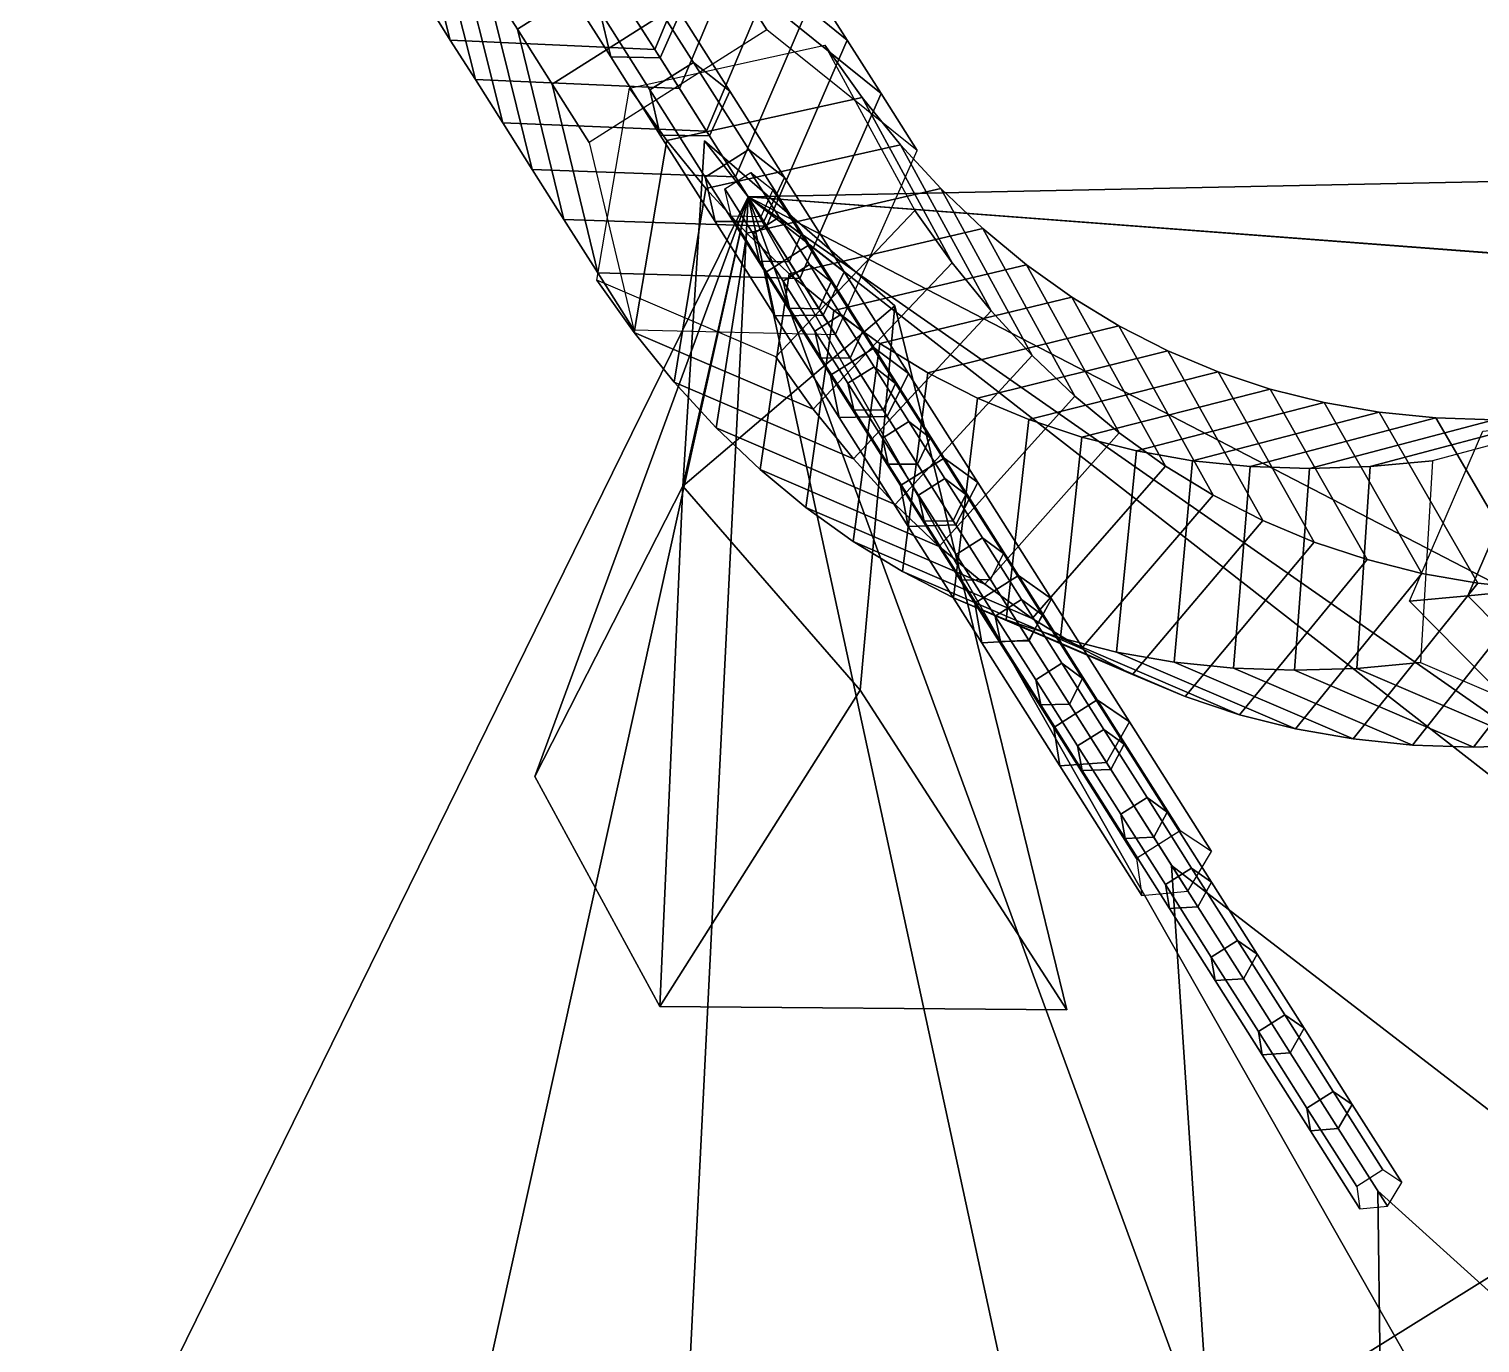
# Model space of a CAD drawing. Header units: metres. Extents: x -366 to 149, y -229 to 234.
# Drawn here: x -5.36 to 13.75, y -21.59 to -4.28 of the extents above; entities that cross this region are included whole.
import ezdxf

# ---------------------------------------------------------------- set-up
doc = ezdxf.new("R2010")
doc.units = ezdxf.units.M

msp = doc.modelspace()

# ---------------------------------------------------------------- linework, layer by layer
at = {"layer": 'coral-li_Intrnd', "color": 3}
for points in [[(-0.7725, -1.3687, 136.0287), (-0.4635, -1.8565, 138.3363), (0.1889, -4.4246, 137.7054), (-0.112, -3.9492, 135.4598)], [(2.5858, -4.08353, 135.1102), (2.882, -4.5513, 137.3177), (3.919, -2.06264, 137.7054), (3.618, -1.5872, 135.4598)], [(-0.4635, -1.8565, 138.3363), (-0.1244, -2.3921, 140.6291), (0.5194, -4.9465, 139.9365), (0.1889, -4.4246, 137.7054)], [(2.882, -4.5513, 137.3177), (3.2071, -5.06471, 139.511), (4.2495, -2.5844, 139.9365), (3.919, -2.06264, 137.7054)], [(2.9837, -2.1231, 145.1645), (3.4121, -2.7997, 147.4044), (1.07207, -4.2816, 147.4044), (0.6436, -3.605, 145.1645)], [(4.9977, -3.7661, 144.35), (5.4151, -4.4252, 146.5296), (3.4121, -2.7997, 147.4044), (2.9837, -2.1231, 145.1645)], [(-0.1244, -2.3921, 140.6291), (0.2446, -2.975, 142.9056), (0.879, -5.5144, 142.1518), (0.5194, -4.9465, 139.9365)], [(-8.1525, -4.2779, 213.2169), (-9.2916, -4.4183, 216.4236), (-5.8699, -2.7769, 217.7106), (-4.7006, -2.6327, 214.4152)], [(3.2071, -5.06471, 139.511), (3.561, -5.6234, 141.6887), (4.6091, -3.1524, 142.1518), (4.2495, -2.5844, 139.9365)], [(3.4121, -2.7997, 147.4044), (3.8699, -3.5226, 149.624), (1.5298, -5.00448, 149.624), (1.07207, -4.2816, 147.4044)], [(5.4151, -4.4252, 146.5296), (5.861, -5.1292, 148.6895), (3.8699, -3.5226, 149.624), (3.4121, -2.7997, 147.4044)], [(0.2446, -2.975, 142.9056), (0.6436, -3.605, 145.1645), (1.2677, -6.1281, 144.35), (0.879, -5.5144, 142.1518)], [(3.561, -5.6234, 141.6887), (3.9432, -6.2271, 143.8495), (4.9977, -3.7661, 144.35), (4.6091, -3.1524, 142.1518)], [(0.6436, -3.605, 145.1645), (1.07207, -4.2816, 147.4044), (1.685, -6.7872, 146.5296), (1.2677, -6.1281, 144.35)], [(3.8699, -3.5226, 149.624), (4.3566, -4.2912, 151.8219), (2.01654, -5.7731, 151.8219), (1.5298, -5.00448, 149.624)], [(5.861, -5.1292, 148.6895), (6.335, -5.8779, 150.8282), (4.3566, -4.2912, 151.8219), (3.8699, -3.5226, 149.624)], [(3.9432, -6.2271, 143.8495), (4.3538, -6.8754, 145.9921), (5.4151, -4.4252, 146.5296), (4.9977, -3.7661, 144.35)], [(-0.112, -3.9492, 135.4598), (0.1889, -4.4246, 137.7054), (2.882, -4.5513, 137.3177), (2.5858, -4.08353, 135.1102)], [(1.07207, -4.2816, 147.4044), (1.5298, -5.00448, 149.624), (2.1309, -7.4913, 148.6895), (1.685, -6.7872, 146.5296)], [(0.1889, -4.4246, 137.7054), (0.5194, -4.9465, 139.9365), (3.2071, -5.06471, 139.511), (2.882, -4.5513, 137.3177)], [(5.1202, -4.4936, 151.5214), (5.6127, -5.1829, 153.6417), (3.04036, -5.7465, 154.056), (2.5478, -5.05725, 151.9357)], [(4.3538, -6.8754, 145.9921), (4.7924, -7.568, 148.1152), (5.861, -5.1292, 148.6895), (5.4151, -4.4252, 146.5296)], [(6.3053, -6.6699, 150.5387), (6.7978, -7.3592, 152.659), (5.6127, -5.1829, 153.6417), (5.1202, -4.4936, 151.5214)], [(0.5194, -4.9465, 139.9365), (0.879, -5.5144, 142.1518), (3.561, -5.6234, 141.6887), (3.2071, -5.06471, 139.511)], [(1.5298, -5.00448, 149.624), (2.01654, -5.7731, 151.8219), (2.605, -8.2399, 150.8282), (2.1309, -7.4913, 148.6895)], [(2.5478, -5.05725, 151.9357), (3.04036, -5.7465, 154.056), (2.6116, -8.2764, 153.3332), (2.1191, -7.5871, 151.2129)], [(4.7924, -7.568, 148.1152), (5.2587, -8.3044, 150.2176), (6.335, -5.8779, 150.8282), (5.861, -5.1292, 148.6895)], [(5.6127, -5.1829, 153.6417), (6.1176, -5.8065, 155.7196), (3.5537, -6.3813, 156.1696), (3.04036, -5.7465, 154.056)], [(6.7978, -7.3592, 152.659), (7.3112, -7.994, 154.7726), (6.1176, -5.8065, 155.7196), (5.6127, -5.1829, 153.6417)], [(0.879, -5.5144, 142.1518), (1.2677, -6.1281, 144.35), (3.9432, -6.2271, 143.8495), (3.561, -5.6234, 141.6887)], [(3.04036, -5.7465, 154.056), (3.5537, -6.3813, 156.1696), (3.1388, -8.9293, 155.5049), (2.6116, -8.2764, 153.3332)], [(6.1176, -5.8065, 155.7196), (6.6464, -6.3816, 157.8056), (4.09135, -6.9667, 158.2914), (3.5537, -6.3813, 156.1696)], [(7.3112, -7.994, 154.7726), (7.8488, -8.5794, 156.8943), (6.6464, -6.3816, 157.8056), (6.1176, -5.8065, 155.7196)], [(1.2677, -6.1281, 144.35), (1.685, -6.7872, 146.5296), (4.3538, -6.8754, 145.9921), (3.9432, -6.2271, 143.8495)], [(3.5537, -6.3813, 156.1696), (4.09135, -6.9667, 158.2914), (3.6908, -9.5315, 157.6849), (3.1388, -8.9293, 155.5049)], [(6.6464, -6.3816, 157.8056), (7.1986, -6.9078, 159.8983), (4.6528, -7.5024, 160.4201), (4.09135, -6.9667, 158.2914)], [(7.8488, -8.5794, 156.8943), (8.4104, -9.1151, 159.0231), (7.1986, -6.9078, 159.8983), (6.6464, -6.3816, 157.8056)], [(4.4764, -8.5988, 150.3364), (4.9689, -9.2881, 152.4568), (6.7978, -7.3592, 152.659), (6.3053, -6.6699, 150.5387)], [(1.685, -6.7872, 146.5296), (2.1309, -7.4913, 148.6895), (4.7924, -7.568, 148.1152), (4.3538, -6.8754, 145.9921)], [(4.09135, -6.9667, 158.2914), (4.6528, -7.5024, 160.4201), (4.2675, -10.08274, 159.8721), (3.6908, -9.5315, 157.6849)], [(7.1986, -6.9078, 159.8983), (7.774, -7.3849, 161.9967), (5.2379, -7.9881, 162.5545), (4.6528, -7.5024, 160.4201)], [(8.4104, -9.1151, 159.0231), (8.9955, -9.6008, 161.1574), (7.774, -7.3849, 161.9967), (7.1986, -6.9078, 159.8983)], [(4.9689, -9.2881, 152.4568), (5.4961, -9.9411, 154.6284), (7.3112, -7.994, 154.7726), (6.7978, -7.3592, 152.659)], [(7.774, -7.3849, 161.9967), (8.3722, -7.8124, 164.0992), (5.8463, -8.4234, 164.6932), (5.2379, -7.9881, 162.5545)], [(8.9955, -9.6008, 161.1574), (9.6038, -10.03616, 163.2961), (8.3722, -7.8124, 164.0992), (7.774, -7.3849, 161.9967)], [(2.1191, -7.5871, 151.2129), (2.6116, -8.2764, 153.3332), (4.9689, -9.2881, 152.4568), (4.4764, -8.5988, 150.3364)], [(2.1309, -7.4913, 148.6895), (2.605, -8.2399, 150.8282), (5.2587, -8.3044, 150.2176), (4.7924, -7.568, 148.1152)], [(4.6528, -7.5024, 160.4201), (5.2379, -7.9881, 162.5545), (4.8684, -10.5824, 162.0652), (4.2675, -10.08274, 159.8721)], [(8.3722, -7.8124, 164.0992), (8.993, -8.1902, 166.2048), (6.4775, -8.8081, 166.835), (5.8463, -8.4234, 164.6932)], [(9.6038, -10.03616, 163.2961), (10.235, -10.4208, 165.4379), (8.993, -8.1902, 166.2048), (8.3722, -7.8124, 164.0992)], [(5.2379, -7.9881, 162.5545), (5.8463, -8.4234, 164.6932), (5.4931, -11.03047, 164.2627), (4.8684, -10.5824, 162.0652)], [(5.4961, -9.9411, 154.6284), (6.04821, -10.5433, 156.8085), (7.8488, -8.5794, 156.8943), (7.3112, -7.994, 154.7726)], [(8.993, -8.1902, 166.2048), (9.6358, -8.518, 168.3121), (7.1312, -9.142, 168.9786), (6.4775, -8.8081, 166.835)], [(10.235, -10.4208, 165.4379), (10.8887, -10.7547, 167.5815), (9.6358, -8.518, 168.3121), (8.993, -8.1902, 166.2048)], [(2.6116, -8.2764, 153.3332), (3.1388, -8.9293, 155.5049), (5.4961, -9.9411, 154.6284), (4.9689, -9.2881, 152.4568)], [(5.8463, -8.4234, 164.6932), (6.4775, -8.8081, 166.835), (6.1414, -11.4264, 166.4635), (5.4931, -11.03047, 164.2627)], [(6.04821, -10.5433, 156.8085), (6.6248, -11.0945, 158.9957), (8.4104, -9.1151, 159.0231), (7.8488, -8.5794, 156.8943)], [(9.6358, -8.518, 168.3121), (10.3003, -8.7956, 170.42), (7.8069, -9.4249, 171.1226), (7.1312, -9.142, 168.9786)], [(10.8887, -10.7547, 167.5815), (11.5645, -11.03765, 169.7256), (10.3003, -8.7956, 170.42), (9.6358, -8.518, 168.3121)], [(3.1388, -8.9293, 155.5049), (3.6908, -9.5315, 157.6849), (6.04821, -10.5433, 156.8085), (5.4961, -9.9411, 154.6284)], [(6.4775, -8.8081, 166.835), (7.1312, -9.142, 168.9786), (6.8128, -11.7702, 168.666), (6.1414, -11.4264, 166.4635)], [(10.3003, -8.7956, 170.42), (10.9861, -9.02299, 172.527), (8.5044, -9.6565, 173.2659), (7.8069, -9.4249, 171.1226)], [(11.5645, -11.03765, 169.7256), (12.2619, -11.2693, 171.8689), (10.9861, -9.02299, 172.527), (10.3003, -8.7956, 170.42)], [(6.6248, -11.0945, 158.9957), (7.2257, -11.5942, 161.1887), (8.9955, -9.6008, 161.1574), (8.4104, -9.1151, 159.0231)], [(7.1312, -9.142, 168.9786), (7.8069, -9.4249, 171.1226), (7.5068, -12.06164, 170.8691), (6.8128, -11.7702, 168.666)], [(10.9861, -9.02299, 172.527), (11.6928, -9.1998, 174.6319), (9.2231, -9.8369, 175.4071), (8.5044, -9.6565, 173.2659)], [(12.2619, -11.2693, 171.8689), (12.9806, -11.4496, 174.01), (11.6928, -9.1998, 174.6319), (10.9861, -9.02299, 172.527)], [(11.6928, -9.1998, 174.6319), (12.42, -9.326, 176.7335), (9.9626, -9.9657, 177.5449), (9.2231, -9.8369, 175.4071)], [(12.42, -9.326, 176.7335), (13.1673, -9.4016, 178.8305), (10.7225, -10.04311, 179.678), (9.9626, -9.9657, 177.5449)], [(12.9806, -11.4496, 174.01), (13.7201, -11.5784, 176.1478), (12.42, -9.326, 176.7335), (11.6928, -9.1998, 174.6319)], [(14.72, -9.4007, 183.0057), (15.5246, -9.3241, 185.0813), (13.1199, -9.9656, 186.0366), (12.3016, -10.04304, 183.9252)], [(13.7201, -11.5784, 176.1478), (14.48, -11.6558, 178.281), (13.1673, -9.4016, 178.8305), (12.42, -9.326, 176.7335)], [(3.6908, -9.5315, 157.6849), (4.2675, -10.08274, 159.8721), (6.6248, -11.0945, 158.9957), (6.04821, -10.5433, 156.8085)], [(7.8069, -9.4249, 171.1226), (8.5044, -9.6565, 173.2659), (8.2232, -12.3003, 173.0714), (7.5068, -12.06164, 170.8691)], [(13.1673, -9.4016, 178.8305), (13.9341, -9.4265, 180.9217), (11.5023, -10.06887, 181.8052), (10.7225, -10.04311, 179.678)], [(13.9341, -9.4265, 180.9217), (14.72, -9.4007, 183.0057), (12.3016, -10.04304, 183.9252), (11.5023, -10.06887, 181.8052)], [(13.7861, -9.5751, 185.7641), (14.5544, -9.5026, 187.7467), (13.587, -11.7443, 188.2035), (12.8187, -11.8167, 186.221)], [(14.48, -11.6558, 178.281), (15.2599, -11.6815, 180.4082), (13.9341, -9.4265, 180.9217), (13.1673, -9.4016, 178.8305)], [(14.5544, -9.5026, 187.7467), (15.3226, -9.4301, 189.7292), (14.3552, -11.6718, 190.1861), (13.587, -11.7443, 188.2035)], [(7.2257, -11.5942, 161.1887), (7.8505, -12.04223, 163.3863), (9.6038, -10.03616, 163.2961), (8.9955, -9.6008, 161.1574)], [(8.5044, -9.6565, 173.2659), (9.2231, -9.8369, 175.4071), (8.9614, -12.4863, 175.2716), (8.2232, -12.3003, 173.0714)], [(9.2231, -9.8369, 175.4071), (9.9626, -9.9657, 177.5449), (9.721, -12.6195, 177.4683), (8.9614, -12.4863, 175.2716)], [(4.2675, -10.08274, 159.8721), (4.8684, -10.5824, 162.0652), (7.2257, -11.5942, 161.1887), (6.6248, -11.0945, 158.9957)], [(7.8505, -12.04223, 163.3863), (8.4987, -12.4382, 165.587), (10.235, -10.4208, 165.4379), (9.6038, -10.03616, 163.2961)], [(9.9626, -9.9657, 177.5449), (10.7225, -10.04311, 179.678), (10.5015, -12.6996, 179.6602), (9.721, -12.6195, 177.4683)], [(10.7225, -10.04311, 179.678), (11.5023, -10.06887, 181.8052), (11.3025, -12.7268, 181.846), (10.5015, -12.6996, 179.6602)], [(11.5023, -10.06887, 181.8052), (12.3016, -10.04304, 183.9252), (12.1236, -12.701, 184.0244), (11.3025, -12.7268, 181.846)], [(12.3016, -10.04304, 183.9252), (13.1199, -9.9656, 186.0366), (12.9641, -12.6222, 186.1941), (12.1236, -12.701, 184.0244)], [(8.4987, -12.4382, 165.587), (9.1701, -12.782, 167.7896), (10.8887, -10.7547, 167.5815), (10.235, -10.4208, 165.4379)], [(4.8684, -10.5824, 162.0652), (5.4931, -11.03047, 164.2627), (7.8505, -12.04223, 163.3863), (7.2257, -11.5942, 161.1887)], [(9.1701, -12.782, 167.7896), (9.8642, -13.0734, 169.9926), (11.5645, -11.03765, 169.7256), (10.8887, -10.7547, 167.5815)], [(5.4931, -11.03047, 164.2627), (6.1414, -11.4264, 166.4635), (8.4987, -12.4382, 165.587), (7.8505, -12.04223, 163.3863)], [(9.8642, -13.0734, 169.9926), (10.5805, -13.3121, 172.1949), (12.2619, -11.2693, 171.8689), (11.5645, -11.03765, 169.7256)], [(10.5805, -13.3121, 172.1949), (11.3187, -13.4981, 174.3951), (12.9806, -11.4496, 174.01), (12.2619, -11.2693, 171.8689)], [(6.1414, -11.4264, 166.4635), (6.8128, -11.7702, 168.666), (9.1701, -12.782, 167.7896), (8.4987, -12.4382, 165.587)], [(11.3187, -13.4981, 174.3951), (12.07835, -13.6312, 176.5918), (13.7201, -11.5784, 176.1478), (12.9806, -11.4496, 174.01)], [(12.07835, -13.6312, 176.5918), (12.8589, -13.7114, 178.7837), (14.48, -11.6558, 178.281), (13.7201, -11.5784, 176.1478)], [(6.8128, -11.7702, 168.666), (7.5068, -12.06164, 170.8691), (9.8642, -13.0734, 169.9926), (9.1701, -12.782, 167.7896)], [(12.8187, -11.8167, 186.221), (13.587, -11.7443, 188.2035), (15.2818, -13.4601, 187.6095), (14.5136, -13.5326, 185.627)], [(12.8589, -13.7114, 178.7837), (13.6599, -13.7386, 180.9696), (15.2599, -11.6815, 180.4082), (14.48, -11.6558, 178.281)], [(13.587, -11.7443, 188.2035), (14.3552, -11.6718, 190.1861), (16.05009, -13.3876, 189.5921), (15.2818, -13.4601, 187.6095)], [(13.6599, -13.7386, 180.9696), (14.4809, -13.7128, 183.148), (16.05919, -11.6557, 182.5281), (15.2599, -11.6815, 180.4082)], [(7.5068, -12.06164, 170.8691), (8.2232, -12.3003, 173.0714), (10.5805, -13.3121, 172.1949), (9.8642, -13.0734, 169.9926)], [(8.2232, -12.3003, 173.0714), (8.9614, -12.4863, 175.2716), (11.3187, -13.4981, 174.3951), (10.5805, -13.3121, 172.1949)], [(8.9614, -12.4863, 175.2716), (9.721, -12.6195, 177.4683), (12.07835, -13.6312, 176.5918), (11.3187, -13.4981, 174.3951)], [(9.721, -12.6195, 177.4683), (10.5015, -12.6996, 179.6602), (12.8589, -13.7114, 178.7837), (12.07835, -13.6312, 176.5918)], [(10.5015, -12.6996, 179.6602), (11.3025, -12.7268, 181.846), (13.6599, -13.7386, 180.9696), (12.8589, -13.7114, 178.7837)], [(11.3025, -12.7268, 181.846), (12.1236, -12.701, 184.0244), (14.4809, -13.7128, 183.148), (13.6599, -13.7386, 180.9696)], [(12.1236, -12.701, 184.0244), (12.9641, -12.6222, 186.1941), (15.3214, -13.634, 185.3176), (14.4809, -13.7128, 183.148)]]:
    msp.add_3dface(points, dxfattribs=at)
at = {"layer": 'coral-li_Leaf', "color": 3}
for points in [[(10.1952, -23.00838, 160.2407), (15.4414, -19.7362, 161.0589), (9.6859, -15.2957, 155.6661)], [(10.1952, -23.00838, 160.2407), (9.6859, -15.2957, 155.6661), (15.4414, -19.7362, 161.0589)], [(12.464, -24.3403, 176.2474), (15.7656, -22.6204, 176.7041), (12.3998, -19.5814, 173.6935)], [(12.464, -24.3403, 176.2474), (12.3998, -19.5814, 173.6935), (15.7656, -22.6204, 176.7041)], [(10.1952, -23.00838, 160.2407), (13.773, -28.3917, 161.8973), (15.4414, -19.7362, 161.0589)], [(10.1952, -23.00838, 160.2407), (15.4414, -19.7362, 161.0589), (13.773, -28.3917, 161.8973)]]:
    msp.add_3dface(points, dxfattribs=at)
at = {"layer": 'coral-li_Mrstm', "color": 3}
for points in [[(4.1095, -6.4897, 151.1073), (3.536, -5.7524, 192.195), (3.2512, -10.3031, 192.8315)], [(4.1095, -6.4897, 151.1073), (3.2512, -10.3031, 192.8315), (3.536, -5.7524, 192.195)], [(3.536, -5.7524, 192.195), (6.04192, -7.9264, 214.7721), (3.2512, -10.3031, 192.8315)], [(3.536, -5.7524, 192.195), (3.2512, -10.3031, 192.8315), (6.04192, -7.9264, 214.7721)], [(4.1095, -6.4897, 151.1073), (22.4739, -6.112, 187.8725), (18.8691, -7.6098, 190.313)], [(4.1095, -6.4897, 151.1073), (18.8691, -7.6098, 190.313), (22.4739, -6.112, 187.8725)], [(4.1095, -6.4897, 151.1073), (-4.04682, -23.09331, 187.807), (-0.05838, -25.3383, 188.3033)], [(4.1095, -6.4897, 151.1073), (-0.05838, -25.3383, 188.3033), (-4.04682, -23.09331, 187.807)], [(-0.05838, -25.3383, 188.3033), (3.04455, -27.8839, 186.2531), (4.1095, -6.4897, 151.1073)], [(-0.05838, -25.3383, 188.3033), (4.1095, -6.4897, 151.1073), (3.04455, -27.8839, 186.2531)], [(3.2512, -10.3031, 192.8315), (1.3008, -14.1255, 191.4543), (4.1095, -6.4897, 151.1073)], [(3.2512, -10.3031, 192.8315), (4.1095, -6.4897, 151.1073), (1.3008, -14.1255, 191.4543)], [(18.8691, -7.6098, 190.313), (14.4201, -7.2689, 190.9465), (4.1095, -6.4897, 151.1073)], [(18.8691, -7.6098, 190.313), (4.1095, -6.4897, 151.1073), (14.4201, -7.2689, 190.9465)], [(4.1095, -6.4897, 151.1073), (10.1338, -34.3318, 180.7316), (13.4832, -32.07772, 182.944)], [(4.1095, -6.4897, 151.1073), (13.4832, -32.07772, 182.944), (10.1338, -34.3318, 180.7316)], [(13.4832, -32.07772, 182.944), (17.2578, -29.6589, 182.4823), (4.1095, -6.4897, 151.1073)], [(13.4832, -32.07772, 182.944), (4.1095, -6.4897, 151.1073), (17.2578, -29.6589, 182.4823)], [(4.1095, -6.4897, 151.1073), (26.6132, -24.04168, 180.6807), (25.2883, -21.2704, 184.11)], [(4.1095, -6.4897, 151.1073), (25.2883, -21.2704, 184.11), (26.6132, -24.04168, 180.6807)], [(25.2883, -21.2704, 184.11), (24.431, -17.01402, 185.3177), (4.1095, -6.4897, 151.1073)], [(25.2883, -21.2704, 184.11), (4.1095, -6.4897, 151.1073), (24.431, -17.01402, 185.3177)], [(6.04192, -7.9264, 214.7721), (5.5852, -12.9898, 215.3653), (3.2512, -10.3031, 192.8315)], [(6.04192, -7.9264, 214.7721), (3.2512, -10.3031, 192.8315), (5.5852, -12.9898, 215.3653)], [(6.04192, -7.9264, 214.7721), (8.3075, -17.1968, 247.5535), (5.5852, -12.9898, 215.3653)], [(6.04192, -7.9264, 214.7721), (5.5852, -12.9898, 215.3653), (8.3075, -17.1968, 247.5535)], [(3.2512, -10.3031, 192.8315), (2.9493, -17.1569, 213.9919), (1.3008, -14.1255, 191.4543)], [(3.2512, -10.3031, 192.8315), (1.3008, -14.1255, 191.4543), (2.9493, -17.1569, 213.9919)], [(3.2512, -10.3031, 192.8315), (5.5852, -12.9898, 215.3653), (2.9493, -17.1569, 213.9919)], [(3.2512, -10.3031, 192.8315), (2.9493, -17.1569, 213.9919), (5.5852, -12.9898, 215.3653)], [(5.5852, -12.9898, 215.3653), (8.3075, -17.1968, 247.5535), (2.9493, -17.1569, 213.9919)], [(5.5852, -12.9898, 215.3653), (2.9493, -17.1569, 213.9919), (8.3075, -17.1968, 247.5535)]]:
    msp.add_3dface(points, dxfattribs=at)
at = {"layer": 'coral-li_Petiole', "color": 3}
for points in [[(1.5654, -3.107, 134.5524), (2.1563, -4.0402, 137.2203), (2.3007, -4.6452, 136.9766), (1.7158, -3.7216, 134.3378)], [(2.3703, -3.7432, 134.206), (2.9515, -4.661, 136.8268), (3.2155, -4.06591, 136.9766), (2.6306, -3.1422, 134.3378)], [(1.7158, -3.7216, 134.3378), (2.3007, -4.6452, 136.9766), (2.9515, -4.661, 136.8268), (2.3703, -3.7432, 134.206)], [(2.7303, -3.6767, 137.2203), (3.3905, -4.7193, 139.8308), (2.8166, -5.08282, 139.8308), (2.1563, -4.0402, 137.2203)], [(3.2155, -4.06591, 136.9766), (3.869, -5.09782, 139.5585), (3.3905, -4.7193, 139.8308), (2.7303, -3.6767, 137.2203)], [(2.1563, -4.0402, 137.2203), (2.8166, -5.08282, 139.8308), (2.9541, -5.6771, 139.5585), (2.3007, -4.6452, 136.9766)], [(2.9515, -4.661, 136.8268), (3.6008, -5.6863, 139.3912), (3.869, -5.09782, 139.5585), (3.2155, -4.06591, 136.9766)], [(2.3007, -4.6452, 136.9766), (2.9541, -5.6771, 139.5585), (3.6008, -5.6863, 139.3912), (2.9515, -4.661, 136.8268)], [(3.3905, -4.7193, 139.8308), (4.1185, -5.8689, 142.3776), (3.5445, -6.2323, 142.3776), (2.8166, -5.08282, 139.8308)], [(3.869, -5.09782, 139.5585), (4.5894, -6.2355, 142.0774), (4.1185, -5.8689, 142.3776), (3.3905, -4.7193, 139.8308)], [(2.8166, -5.08282, 139.8308), (3.5445, -6.2323, 142.3776), (3.6746, -6.8148, 142.0774), (2.9541, -5.6771, 139.5585)], [(3.6008, -5.6863, 139.3912), (4.3166, -6.8167, 141.8929), (4.5894, -6.2355, 142.0774), (3.869, -5.09782, 139.5585)], [(2.9541, -5.6771, 139.5585), (3.6746, -6.8148, 142.0774), (4.3166, -6.8167, 141.8929), (3.6008, -5.6863, 139.3912)], [(4.1185, -5.8689, 142.3776), (4.9124, -7.1227, 144.8546), (4.3385, -7.4861, 144.8546), (3.5445, -6.2323, 142.3776)], [(4.5894, -6.2355, 142.0774), (5.3751, -7.4762, 144.5272), (4.9124, -7.1227, 144.8546), (4.1185, -5.8689, 142.3776)], [(3.5445, -6.2323, 142.3776), (4.3385, -7.4861, 144.8546), (4.4603, -8.0556, 144.5272), (3.6746, -6.8148, 142.0774)], [(4.1474, -6.1677, 151.2189), (4.5209, -6.7576, 152.794), (4.1758, -6.9761, 152.794), (3.8023, -6.3863, 151.2189)], [(4.4372, -6.3986, 151.0637), (4.8108, -6.9885, 152.6388), (4.5209, -6.7576, 152.794), (4.1474, -6.1677, 151.2189)], [(4.3166, -6.8167, 141.8929), (5.09731, -8.04953, 144.326), (5.3751, -7.4762, 144.5272), (4.5894, -6.2355, 142.0774)], [(3.8023, -6.3863, 151.2189), (4.1758, -6.9761, 152.794), (4.2606, -7.3368, 152.6388), (3.8871, -6.747, 151.0637)], [(4.2772, -6.7545, 150.9683), (4.6508, -7.3444, 152.5435), (4.8108, -6.9885, 152.6388), (4.4372, -6.3986, 151.0637)], [(3.6746, -6.8148, 142.0774), (4.4603, -8.0556, 144.5272), (5.09731, -8.04953, 144.326), (4.3166, -6.8167, 141.8929)], [(3.8871, -6.747, 151.0637), (4.2606, -7.3368, 152.6388), (4.6508, -7.3444, 152.5435), (4.2772, -6.7545, 150.9683)], [(4.5209, -6.7576, 152.794), (4.9166, -7.3823, 154.3577), (4.5714, -7.6009, 154.3577), (4.1758, -6.9761, 152.794)], [(4.8108, -6.9885, 152.6388), (5.2043, -7.6099, 154.1939), (4.9166, -7.3823, 154.3577), (4.5209, -6.7576, 152.794)], [(4.1758, -6.9761, 152.794), (4.5714, -7.6009, 154.3577), (4.6541, -7.9583, 154.1939), (4.2606, -7.3368, 152.6388)], [(4.6508, -7.3444, 152.5435), (5.04306, -7.9638, 154.0933), (5.2043, -7.6099, 154.1939), (4.8108, -6.9885, 152.6388)], [(4.9124, -7.1227, 144.8546), (5.7704, -8.4776, 147.2558), (5.1965, -8.8411, 147.2558), (4.3385, -7.4861, 144.8546)], [(5.3751, -7.4762, 144.5272), (6.2242, -8.817, 146.902), (5.7704, -8.4776, 147.2558), (4.9124, -7.1227, 144.8546)], [(4.2606, -7.3368, 152.6388), (4.6541, -7.9583, 154.1939), (5.04306, -7.9638, 154.0933), (4.6508, -7.3444, 152.5435)], [(4.9166, -7.3823, 154.3577), (5.3326, -8.03932, 155.9027), (4.9874, -8.2578, 155.9027), (4.5714, -7.6009, 154.3577)], [(5.2043, -7.6099, 154.1939), (5.6181, -8.2634, 155.7305), (5.3326, -8.03932, 155.9027), (4.9166, -7.3823, 154.3577)], [(4.3385, -7.4861, 144.8546), (5.1965, -8.8411, 147.2558), (5.3093, -9.3964, 146.902), (4.4603, -8.0556, 144.5272)], [(4.5714, -7.6009, 154.3577), (4.9874, -8.2578, 155.9027), (5.06798, -8.6118, 155.7305), (4.6541, -7.9583, 154.1939)], [(5.04306, -7.9638, 154.0933), (5.4555, -8.6152, 155.6247), (5.6181, -8.2634, 155.7305), (5.2043, -7.6099, 154.1939)], [(5.09731, -8.04953, 144.326), (5.9408, -9.3816, 146.6846), (6.2242, -8.817, 146.902), (5.3751, -7.4762, 144.5272)], [(4.6541, -7.9583, 154.1939), (5.06798, -8.6118, 155.7305), (5.4555, -8.6152, 155.6247), (5.04306, -7.9638, 154.0933)], [(4.4603, -8.0556, 144.5272), (5.3093, -9.3964, 146.902), (5.9408, -9.3816, 146.6846), (5.09731, -8.04953, 144.326)], [(5.3326, -8.03932, 155.9027), (5.7688, -8.7281, 157.4282), (5.4236, -8.9466, 157.4282), (4.9874, -8.2578, 155.9027)], [(5.6181, -8.2634, 155.7305), (6.05201, -8.9485, 157.2477), (5.7688, -8.7281, 157.4282), (5.3326, -8.03932, 155.9027)], [(4.9874, -8.2578, 155.9027), (5.4236, -8.9466, 157.4282), (5.5018, -9.2969, 157.2477), (5.06798, -8.6118, 155.7305)], [(5.4555, -8.6152, 155.6247), (5.8879, -9.2981, 157.1367), (6.05201, -8.9485, 157.2477), (5.6181, -8.2634, 155.7305)], [(5.7704, -8.4776, 147.2558), (6.6904, -9.9305, 149.5754), (6.1165, -10.2939, 149.5754), (5.1965, -8.8411, 147.2558)], [(6.2242, -8.817, 146.902), (7.1346, -10.2547, 149.196), (6.6904, -9.9305, 149.5754), (5.7704, -8.4776, 147.2558)], [(5.06798, -8.6118, 155.7305), (5.5018, -9.2969, 157.2477), (5.8879, -9.2981, 157.1367), (5.4555, -8.6152, 155.6247)], [(5.7688, -8.7281, 157.4282), (6.2248, -9.4483, 158.9332), (5.8797, -9.6669, 158.9332), (5.4236, -8.9466, 157.4282)], [(6.05201, -8.9485, 157.2477), (6.5056, -9.6649, 158.7445), (6.2248, -9.4483, 158.9332), (5.7688, -8.7281, 157.4282)], [(5.1965, -8.8411, 147.2558), (6.1165, -10.2939, 149.5754), (6.2197, -10.834, 149.196), (5.3093, -9.3964, 146.902)], [(5.4236, -8.9466, 157.4282), (5.8797, -9.6669, 158.9332), (5.9555, -10.01337, 158.7445), (5.5018, -9.2969, 157.2477)], [(5.8879, -9.2981, 157.1367), (6.3401, -10.01217, 158.6285), (6.5056, -9.6649, 158.7445), (6.05201, -8.9485, 157.2477)], [(5.9408, -9.3816, 146.6846), (6.8453, -10.8099, 148.9629), (7.1346, -10.2547, 149.196), (6.2242, -8.817, 146.902)], [(5.5018, -9.2969, 157.2477), (5.9555, -10.01337, 158.7445), (6.3401, -10.01217, 158.6285), (5.8879, -9.2981, 157.1367)], [(5.3093, -9.3964, 146.902), (6.2197, -10.834, 149.196), (6.8453, -10.8099, 148.9629), (5.9408, -9.3816, 146.6846)], [(6.2248, -9.4483, 158.9332), (6.7005, -10.1995, 160.4169), (6.3554, -10.4181, 160.4169), (5.8797, -9.6669, 158.9332)], [(6.5056, -9.6649, 158.7445), (6.9788, -10.4122, 160.22), (6.7005, -10.1995, 160.4169), (6.2248, -9.4483, 158.9332)], [(5.8797, -9.6669, 158.9332), (6.3554, -10.4181, 160.4169), (6.4286, -10.7605, 160.22), (5.9555, -10.01337, 158.7445)], [(6.3401, -10.01217, 158.6285), (6.8117, -10.7569, 160.099), (6.9788, -10.4122, 160.22), (6.5056, -9.6649, 158.7445)], [(6.6904, -9.9305, 149.5754), (7.6702, -11.4777, 151.8078), (7.09632, -11.8412, 151.8078), (6.1165, -10.2939, 149.5754)], [(7.1346, -10.2547, 149.196), (8.1041, -11.7857, 151.4038), (7.6702, -11.4777, 151.8078), (6.6904, -9.9305, 149.5754)], [(5.9555, -10.01337, 158.7445), (6.4286, -10.7605, 160.22), (6.8117, -10.7569, 160.099), (6.3401, -10.01217, 158.6285)], [(6.1165, -10.2939, 149.5754), (7.09632, -11.8412, 151.8078), (7.1892, -12.365, 151.4038), (6.2197, -10.834, 149.196)], [(6.7005, -10.1995, 160.4169), (7.1956, -10.9813, 161.8783), (6.8504, -11.1998, 161.8783), (6.3554, -10.4181, 160.4169)], [(6.9788, -10.4122, 160.22), (7.4712, -11.1897, 161.6734), (7.1956, -10.9813, 161.8783), (6.7005, -10.1995, 160.4169)], [(6.8453, -10.8099, 148.9629), (7.8085, -12.331, 151.1556), (8.1041, -11.7857, 151.4038), (7.1346, -10.2547, 149.196)], [(6.3554, -10.4181, 160.4169), (6.8504, -11.1998, 161.8783), (6.921, -11.5381, 161.6734), (6.4286, -10.7605, 160.22)], [(6.8117, -10.7569, 160.099), (7.3025, -11.5319, 161.5475), (7.4712, -11.1897, 161.6734), (6.9788, -10.4122, 160.22)], [(6.2197, -10.834, 149.196), (7.1892, -12.365, 151.4038), (7.8085, -12.331, 151.1556), (6.8453, -10.8099, 148.9629)], [(6.4286, -10.7605, 160.22), (6.921, -11.5381, 161.6734), (7.3025, -11.5319, 161.5475), (6.8117, -10.7569, 160.099)], [(7.1956, -10.9813, 161.8783), (7.7097, -11.7931, 163.3165), (7.3645, -12.01171, 163.3165), (6.8504, -11.1998, 161.8783)], [(7.4712, -11.1897, 161.6734), (7.9825, -11.9972, 163.1037), (7.7097, -11.7931, 163.3165), (7.1956, -10.9813, 161.8783)], [(6.8504, -11.1998, 161.8783), (7.3645, -12.01171, 163.3165), (7.4324, -12.3456, 163.1037), (6.921, -11.5381, 161.6734)], [(7.3025, -11.5319, 161.5475), (7.8121, -12.3367, 162.973), (7.9825, -11.9972, 163.1037), (7.4712, -11.1897, 161.6734)], [(6.921, -11.5381, 161.6734), (7.4324, -12.3456, 163.1037), (7.8121, -12.3367, 162.973), (7.3025, -11.5319, 161.5475)], [(7.6702, -11.4777, 151.8078), (8.7074, -13.1157, 153.9477), (8.1335, -13.4791, 153.9477), (7.09632, -11.8412, 151.8078)], [(8.1041, -11.7857, 151.4038), (9.1303, -13.4064, 153.5201), (8.7074, -13.1157, 153.9477), (7.6702, -11.4777, 151.8078)], [(7.09632, -11.8412, 151.8078), (8.1335, -13.4791, 153.9477), (8.2155, -13.9857, 153.5201), (7.1892, -12.365, 151.4038)], [(7.7097, -11.7931, 163.3165), (8.2425, -12.6345, 164.7307), (7.8973, -12.8531, 164.7307), (7.3645, -12.01171, 163.3165)], [(7.9825, -11.9972, 163.1037), (8.5125, -12.8341, 164.5102), (8.2425, -12.6345, 164.7307), (7.7097, -11.7931, 163.3165)], [(7.8085, -12.331, 151.1556), (8.8281, -13.941, 153.2572), (9.1303, -13.4064, 153.5201), (8.1041, -11.7857, 151.4038)], [(7.3645, -12.01171, 163.3165), (7.8973, -12.8531, 164.7307), (7.9623, -13.1825, 164.5102), (7.4324, -12.3456, 163.1037)], [(7.8121, -12.3367, 162.973), (8.3403, -13.1709, 164.3747), (8.5125, -12.8341, 164.5102), (7.9825, -11.9972, 163.1037)], [(7.1892, -12.365, 151.4038), (8.2155, -13.9857, 153.5201), (8.8281, -13.941, 153.2572), (7.8085, -12.331, 151.1556)], [(7.4324, -12.3456, 163.1037), (7.9623, -13.1825, 164.5102), (8.3403, -13.1709, 164.3747), (7.8121, -12.3367, 162.973)], [(8.2425, -12.6345, 164.7307), (8.7937, -13.505, 166.1201), (8.4485, -13.7235, 166.1201), (7.8973, -12.8531, 164.7307)], [(8.5125, -12.8341, 164.5102), (9.0608, -13.6999, 165.8919), (8.7937, -13.505, 166.1201), (8.2425, -12.6345, 164.7307)], [(7.8973, -12.8531, 164.7307), (8.4485, -13.7235, 166.1201), (8.5106, -14.04837, 165.8919), (7.9623, -13.1825, 164.5102)], [(8.3403, -13.1709, 164.3747), (8.8868, -14.03387, 165.7517), (9.0608, -13.6999, 165.8919), (8.5125, -12.8341, 164.5102)], [(7.9623, -13.1825, 164.5102), (8.5106, -14.04837, 165.8919), (8.8868, -14.03387, 165.7517), (8.3403, -13.1709, 164.3747)], [(8.7074, -13.1157, 153.9477), (9.7996, -14.8404, 155.9899), (9.2256, -15.2038, 155.9899), (8.1335, -13.4791, 153.9477)], [(9.1303, -13.4064, 153.5201), (10.211, -15.1129, 155.5396), (9.7996, -14.8404, 155.9899), (8.7074, -13.1157, 153.9477)], [(8.1335, -13.4791, 153.9477), (9.2256, -15.2038, 155.9899), (9.2961, -15.6922, 155.5396), (8.2155, -13.9857, 153.5201)], [(8.7937, -13.505, 166.1201), (9.363, -14.404, 167.4837), (9.01786, -14.6225, 167.4837), (8.4485, -13.7235, 166.1201)], [(9.0608, -13.6999, 165.8919), (9.627, -14.5941, 167.2481), (9.363, -14.404, 167.4837), (8.7937, -13.505, 166.1201)], [(8.8281, -13.941, 153.2572), (9.9016, -15.6363, 155.2629), (10.211, -15.1129, 155.5396), (9.1303, -13.4064, 153.5201)], [(8.4485, -13.7235, 166.1201), (9.01786, -14.6225, 167.4837), (9.07688, -14.9425, 167.2481), (8.5106, -14.04837, 165.8919)], [(8.8868, -14.03387, 165.7517), (9.4512, -14.9251, 167.1033), (9.627, -14.5941, 167.2481), (9.0608, -13.6999, 165.8919)], [(8.2155, -13.9857, 153.5201), (9.2961, -15.6922, 155.5396), (9.9016, -15.6363, 155.2629), (8.8281, -13.941, 153.2572)], [(8.5106, -14.04837, 165.8919), (9.07688, -14.9425, 167.2481), (9.4512, -14.9251, 167.1033), (8.8868, -14.03387, 165.7517)], [(9.363, -14.404, 167.4837), (9.95, -15.331, 168.8208), (9.6048, -15.5495, 168.8208), (9.01786, -14.6225, 167.4837)], [(9.627, -14.5941, 167.2481), (10.2109, -15.5162, 168.5779), (9.95, -15.331, 168.8208), (9.363, -14.404, 167.4837)], [(9.01786, -14.6225, 167.4837), (9.6048, -15.5495, 168.8208), (9.6607, -15.8646, 168.5779), (9.07688, -14.9425, 167.2481)], [(9.4512, -14.9251, 167.1033), (10.03318, -15.8441, 168.4286), (10.2109, -15.5162, 168.5779), (9.627, -14.5941, 167.2481)], [(9.07688, -14.9425, 167.2481), (9.6607, -15.8646, 168.5779), (10.03318, -15.8441, 168.4286), (9.4512, -14.9251, 167.1033)], [(9.95, -15.331, 168.8208), (10.5544, -16.2854, 170.1306), (10.2092, -16.504, 170.1306), (9.6048, -15.5495, 168.8208)], [(10.2109, -15.5162, 168.5779), (10.812, -16.4655, 169.8805), (10.5544, -16.2854, 170.1306), (9.95, -15.331, 168.8208)], [(9.6048, -15.5495, 168.8208), (10.2092, -16.504, 170.1306), (10.2619, -16.8139, 169.8805), (9.6607, -15.8646, 168.5779)], [(10.03318, -15.8441, 168.4286), (10.6323, -16.7903, 169.7268), (10.812, -16.4655, 169.8805), (10.2109, -15.5162, 168.5779)], [(9.6607, -15.8646, 168.5779), (10.2619, -16.8139, 169.8805), (10.6323, -16.7903, 169.7268), (10.03318, -15.8441, 168.4286)], [(10.5544, -16.2854, 170.1306), (11.1758, -17.2667, 171.4123), (10.8307, -17.4853, 171.4123), (10.2092, -16.504, 170.1306)], [(10.812, -16.4655, 169.8805), (11.4301, -17.4416, 171.1551), (11.1758, -17.2667, 171.4123), (10.5544, -16.2854, 170.1306)], [(10.2092, -16.504, 170.1306), (10.8307, -17.4853, 171.4123), (10.88, -17.79, 171.1551), (10.2619, -16.8139, 169.8805)], [(10.6323, -16.7903, 169.7268), (11.2483, -17.7631, 170.9971), (11.4301, -17.4416, 171.1551), (10.812, -16.4655, 169.8805)], [(10.2619, -16.8139, 169.8805), (10.88, -17.79, 171.1551), (11.2483, -17.7631, 170.9971), (10.6323, -16.7903, 169.7268)], [(11.1758, -17.2667, 171.4123), (11.8139, -18.2743, 172.6651), (11.4687, -18.4929, 172.6651), (10.8307, -17.4853, 171.4123)], [(11.4301, -17.4416, 171.1551), (12.06481, -18.4438, 172.401), (11.8139, -18.2743, 172.6651), (11.1758, -17.2667, 171.4123)], [(10.8307, -17.4853, 171.4123), (11.4687, -18.4929, 172.6651), (11.5146, -18.7922, 172.401), (10.88, -17.79, 171.1551)], [(11.2483, -17.7631, 170.9971), (11.8809, -18.762, 172.2387), (12.06481, -18.4438, 172.401), (11.4301, -17.4416, 171.1551)], [(10.88, -17.79, 171.1551), (11.5146, -18.7922, 172.401), (11.8809, -18.762, 172.2387), (11.2483, -17.7631, 170.9971)], [(11.8139, -18.2743, 172.6651), (12.4682, -19.3076, 173.8882), (12.123, -19.5262, 173.8882), (11.4687, -18.4929, 172.6651)], [(12.06481, -18.4438, 172.401), (12.7156, -19.4715, 173.6174), (12.4682, -19.3076, 173.8882), (11.8139, -18.2743, 172.6651)], [(11.4687, -18.4929, 172.6651), (12.123, -19.5262, 173.8882), (12.1654, -19.8199, 173.6174), (11.5146, -18.7922, 172.401)], [(11.8809, -18.762, 172.2387), (12.5295, -19.7863, 173.451), (12.7156, -19.4715, 173.6174), (12.06481, -18.4438, 172.401)], [(11.5146, -18.7922, 172.401), (12.1654, -19.8199, 173.6174), (12.5295, -19.7863, 173.451), (11.8809, -18.762, 172.2387)]]:
    msp.add_3dface(points, dxfattribs=at)

doc.saveas('drawing.dxf')
